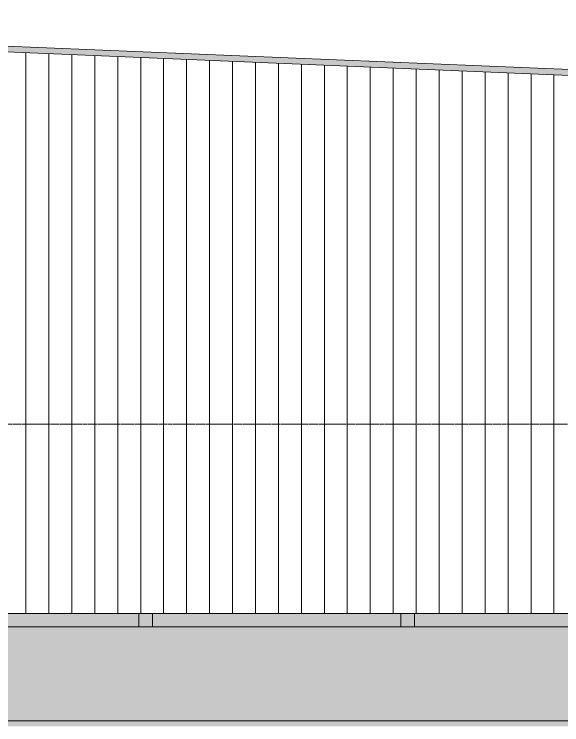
# Model space of a CAD drawing. Header units: inches. Extents: x 20426 to 36845, y -248 to 750.
# Drawn here: x 21390 to 21580.8, y 153.3 to 400.6 of the extents above; entities that cross this region are included whole.
import ezdxf

# ---------------------------------------------------------------- set-up
doc = ezdxf.new("R2010")
doc.units = ezdxf.units.IN
doc.header["$MEASUREMENT"] = 0
doc.linetypes.add('Grid Line 1_2_', pattern=[0.875, 0.5, -0.125, 0.125, -0.125])
for name, color, linetype, lineweight in [('A-FLOR-LEVL', 51, 'Continuous', 9), ('A-ROOF', 132, 'Continuous', 13), ('A-WALL-PATT', 111, 'Continuous', 13), ('I-WALL', 2, 'Continuous', 13), ('L-SITE-WALL', 31, 'Continuous', 13)]:
    doc.layers.add(name, color=color, linetype=linetype, lineweight=lineweight)

msp = doc.modelspace()

# ---------------------------------------------------------------- hatches: boundary and pattern name
at = {"layer": 'A-ROOF', "lineweight": 5}
for points in [[(22435.80381, 343.84174), (22435.80381, 345.84348), (21120.45299, 400.64976), (21120.45299, 398.64803), (22414.20704, 344.74161)], [(22569.13837, 153.89366), (22808.30281, 153.89366), (22808.30281, 157.35329), (22786.55281, 157.37934), (22786.55281, 157.5), (22338.17781, 157.5), (22338.17781, 187.43919), (21121.80281, 187.45225), (21121.80281, 188.00173), (20889.05281, 188.00173), (20889.05281, 154.72829), (22519.05281, 154.72829), (22519.05281, 153.89366), (22549.77196, 153.89366)], [(20889.05281, 152.72656), (22519.05281, 152.72656), (22519.05281, 154.72829), (20889.05281, 154.72829), (20889.05281, 154.60973)]]:
    msp.add_hatch(color=256, dxfattribs=at).paths.add_polyline_path(points, flags=0)
at = {"layer": 'A-WALL-PATT', "lineweight": 9}
h = msp.add_hatch(dxfattribs=at)
h.set_pattern_fill('FP_7', color=256, style=0, pattern_type=2)
h.set_pattern_definition([(90, (22306.069, 0), (-8, 5e-16), [])])
h.paths.add_polyline_path([(21121.80281, 192), (22338.17781, 192), (22338.17781, 239.45581), (22336.67781, 239.5), (22337.17781, 240), (22337.17781, 243.5), (22370.30281, 243.5), (22370.30281, 346.57095), (21385.17781, 387.61783), (21385.17781, 238.939), (21121.80281, 238.939), (21121.80281, 193.66706)], flags=0)
at = {"layer": 'I-WALL', "lineweight": 5}
for points in [[(21438.17781, 187.43919), (21438.17781, 192), (21433.42781, 192), (21433.42781, 187.43919)], [(21529.42781, 187.43919), (21529.42781, 192), (21524.67781, 192), (21524.67781, 187.43919)]]:
    msp.add_hatch(color=256, dxfattribs=at).paths.add_polyline_path(points, flags=0)
at = {"layer": 'L-SITE-WALL', "lineweight": 5}
h = msp.add_hatch(color=256, dxfattribs=at)
h.paths.add_polyline_path([(21407.15337, 187.43919), (21433.42781, 187.43919), (21433.42781, 192), (21293.42781, 192), (21293.42781, 187.43919), (21329.68771, 187.43919)], flags=0)
h.paths.add_polyline_path([(21136.02354, 187.43919), (21235.42781, 187.43919), (21235.42781, 192), (21134.30281, 192), (21134.30281, 187.43919)], flags=0)
h.paths.add_polyline_path([(22338.17781, 187.43919), (22338.17781, 192), (21529.42781, 192), (21529.42781, 187.43919), (22259.27571, 187.43919)], flags=0)
h.paths.add_polyline_path([(21240.17781, 187.43919), (21288.67781, 187.43919), (21288.67781, 192), (21240.17781, 192), (21240.17781, 188.78489)], flags=0)
h.paths.add_polyline_path([(21524.67781, 187.43919), (21524.67781, 192), (21438.17781, 192), (21438.17781, 187.43919), (21484.61904, 187.43919)], flags=0)

# ---------------------------------------------------------------- linework, layer by layer
at = {"layer": 'A-FLOR-LEVL', "linetype": 'Grid Line 1_2_'}
msp.add_line((20426.10083, 258), (23162.8711, 258), dxfattribs=at)
at = {"layer": 'A-ROOF'}
for p, q in [((21120.45299, 400.64976), (22435.80381, 345.84348)), ((22435.80381, 343.84174), (21120.45299, 398.64803)), ((21123.30281, 187.43919), (22338.17781, 187.43919)), ((20889.05281, 154.72829), (22519.05281, 154.72829))]:
    msp.add_line(p, q, dxfattribs=at)
at = {"layer": 'I-WALL'}
for p, q in [((21433.42781, 187.43919), (21433.42781, 192)), ((21438.17781, 192), (21438.17781, 187.43919)), ((21524.67781, 187.43919), (21524.67781, 192)), ((21529.42781, 192), (21529.42781, 187.43919))]:
    msp.add_line(p, q, dxfattribs=at)
at = {"layer": 'L-SITE-WALL'}
msp.add_line((21121.80281, 192), (22338.17781, 192), dxfattribs=at)

doc.saveas('drawing.dxf')
